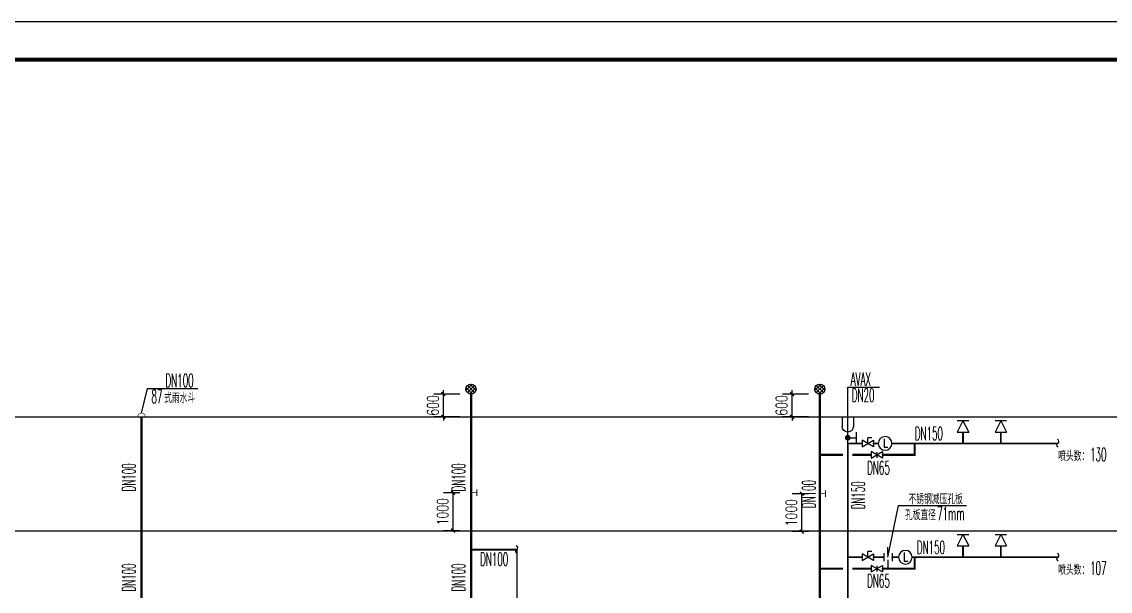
# Model space of a CAD drawing. Extents: x 1031190 to 1725648, y 733081 to 1571294.
# Drawn here: x 1288327 to 1316992, y 847873 to 862885 of the extents above; entities that cross this region are included whole.
import ezdxf

# ---------------------------------------------------------------- set-up
doc = ezdxf.new("R2010")
doc.units = 0
doc.header["$LTSCALE"] = 1000
doc.header["$MEASUREMENT"] = 0
for name, color, linetype in [('$AUDIT_BAD_LAYER2', 7, 'Continuous'), ('-JS', 4, 'Continuous'), ('DIM_不分区给水', 3, 'Continuous'), ('DIM_污水', 3, 'Continuous'), ('DIM_消防', 3, 'Continuous'), ('EQUIP_不分区喷淋', 7, 'Continuous'), ('EQUIP_喷淋', 7, 'Continuous'), ('EQUIP_污水', 7, 'Continuous'), ('EVALVE_不分区喷淋', 7, 'Continuous'), ('PIPE-不分区喷淋', 6, 'ZP'), ('PIPE-废水', 31, 'F'), ('PIPE-污水', 2, 'W'), ('PIPE-雨水', 4, 'Y'), ('TWT', 7, 'Continuous'), ('TWT_DIM', 3, 'Continuous'), ('TWT_LEAD', 3, 'Continuous'), ('VALVE_不分区喷淋', 7, 'Continuous'), ('VALVE_废水', 7, 'Continuous'), ('图框', 140, 'Continuous')]:
    doc.layers.add(name, color=color, linetype=linetype)
doc.styles.add('_TCH_DIM_T3', font='SIMPLEX', dxfattribs={"width": 0.705882, "bigfont": 'GBCBIG'})
doc.styles.add('_TWT_SERIAL', font='simplex.shx', dxfattribs={"width": 0.6, "oblique": 10, "height": 3.5, "bigfont": 'aadri.shx'})
doc.styles.get("Standard").update_dxf_attribs({"font": 'gbenor.shx', "bigfont": 'gbcbig.shx'})
doc.linetypes.add('F', pattern='A,3,-0.2,["F",Standard,S=0.25,R=0,X=-0.1,Y=-0.115],-0.2', length=3.4)
doc.linetypes.add('W', pattern='A,3,-0.2,["W",Standard,S=0.25,R=0,X=-0.1,Y=-0.115],-0.2', length=3.4)
doc.linetypes.add('Y', pattern='A,2,-0.2,["Y",Standard,S=0.4,R=0,X=-0.1,Y=-0.115],-0.35', length=2.55)
doc.linetypes.add('ZP', pattern='A,3,-0.2,["ZP",Standard,S=0.25,R=0,X=-0.1,Y=-0.115],-0.35', length=3.55)
doc.dimstyles.new('_TWT_ARCH&&100', dxfattribs={"dimtxt": 297.5, "dimasz": 100, "dimexe": 250, "dimexo": 300, "dimgap": 126.25, "dimtad": 1, "dimdec": 0, "dimzin": 0, "dimdsep": 46, "dimtxsty": '_TCH_DIM_T3', "dimblk": 'ARCHTICK', "dimcen": 0.09, "dimclrt": 7, "dimazin": 2, "dimtfac": 1, "dimtdec": 0, "dimtix": 1, "dimtmove": 2, "dimatfit": 3, "dimfxl": 0, "dimtolj": 1, "dimtzin": 0, "dimarcsym": 0})

# ---------------------------------------------------------------- blocks, each defined once
blk = doc.blocks.new('$Attachment$00000070')
for p, q in [((28, 3), (-130, 161)), ((-129, 101), (32, 263)), ((-94, 39), (94, 228)), ((94, 39), (-94, 228)), ((129, 101), (-32, 263)), ((-28, 3), (130, 161))]:
    blk.add_line(p, q)
blk.add_circle((0, 133), 133)
blk = doc.blocks.new('$ATTACHMENT$00000120')
blk.add_blockref('$Attachment$00000070', (0, -133))
blk = doc.blocks.new('jzf1')
at = {"layer": '$AUDIT_BAD_LAYER2'}
for p, q in [((-1.51, 2.26), (1.49, 2.26)), ((-0.01, 0.76), (-0.01, 2.26))]:
    blk.add_line(p, q, dxfattribs=at)
at = {"layer": '$AUDIT_BAD_LAYER2', "const_width": 0.75}
blk.add_lwpolyline([(-0.38, 0, 1), (0.38, 0, 1)], format="xyb", close=True, dxfattribs=at)
blk = doc.blocks.new('zdpqf')
at = {"layer": '$AUDIT_BAD_LAYER2'}
for p, q in [((-1.5, 6.11), (-1.5, 3.61)), ((1.5, 6.11), (-1.5, 6.11)), ((1.5, 6.11), (1.5, 3.61))]:
    blk.add_line(p, q, dxfattribs=at)
at = {"layer": '$AUDIT_BAD_LAYER2', "const_width": 0.4}
for points in [[(0, 6.11), (0, 6.61)], [(0, -0.89), (0, 2.11)]]:
    blk.add_lwpolyline(points, dxfattribs=at)
at = {"layer": '$AUDIT_BAD_LAYER2'}
blk.add_arc((0, 3.61), 1.5, 180, 0, dxfattribs=at)
at = {"layer": '$AUDIT_BAD_LAYER2', "extrusion": (0, 0, -1), "zscale": -1, "rotation": 270}
blk.add_blockref('jzf1', (0, 0.61), dxfattribs=at)
blk = doc.blocks.new('_ArchTick')
at = {"color": 0, "linetype": 'ByBlock', "const_width": 0.4}
blk.add_lwpolyline([(-0.5, -0.5), (0.5, 0.5)], dxfattribs=at)
blk = doc.blocks.new('*D873')
at = {"layer": 'Defpoints', "color": 0}
for p in [(1308612, 853070), (1309345, 853070), (1309345, 852470)]:
    blk.add_point(p, dxfattribs=at)
at = {"layer": 'TWT_DIM', "color": 0, "lineweight": -2}
for p, q in [((1308612, 853070), (1308612, 853170)), ((1309045, 853070), (1308362, 853070)), ((1308612, 852470), (1308612, 853070)), ((1309045, 852470), (1308362, 852470)), ((1308612, 852470), (1308612, 852370))]:
    blk.add_line(p, q, dxfattribs=at)
at = {"layer": 'TWT_DIM', "color": 0, "lineweight": -2, "xscale": 100, "yscale": 100, "zscale": 100}
for p, rotation in [((1308612, 853070), 270), ((1308612, 852470), 90)]:
    blk.add_blockref('_ArchTick', p, dxfattribs=dict(at, rotation=rotation))
at = {"layer": 'TWT_DIM', "color": 7, "insert": (1308337, 852770), "char_height": 297.5, "attachment_point": 5, "rotation": 90, "style": '_TCH_DIM_T3'}
blk.add_mtext('\\A1;600', dxfattribs=at)
blk = doc.blocks.new('*D885')
at = {"layer": 'Defpoints', "color": 0}
for p in [(1308868.985, 850444.667), (1309344.558, 850444.667), (1309344.558, 849444.667)]:
    blk.add_point(p, dxfattribs=at)
at = {"layer": 'TWT_DIM', "color": 0, "lineweight": -2}
for p, q in [((1309044.558, 850444.667), (1308618.985, 850444.667)), ((1308868.985, 849444.667), (1308868.985, 850444.667)), ((1309044.558, 849444.667), (1308618.985, 849444.667))]:
    blk.add_line(p, q, dxfattribs=at)
at = {"layer": 'TWT_DIM', "color": 0, "lineweight": -2, "xscale": 100, "yscale": 100, "zscale": 100}
for p, rotation in [((1308868.985, 850444.667), 90), ((1308868.985, 849444.667), 270)]:
    blk.add_blockref('_ArchTick', p, dxfattribs=dict(at, rotation=rotation))
at = {"layer": 'TWT_DIM', "color": 7, "insert": (1308593.985, 849944.667), "char_height": 297.5, "attachment_point": 5, "rotation": 90, "style": '_TCH_DIM_T3'}
blk.add_mtext('\\A1;1000', dxfattribs=at)
blk = doc.blocks.new('*D889')
at = {"layer": 'Defpoints', "color": 0}
for p in [(1299686.071, 850469.667), (1300161.644, 850469.667), (1300161.644, 849469.667)]:
    blk.add_point(p, dxfattribs=at)
at = {"layer": 'TWT_DIM', "color": 0, "lineweight": -2}
for p, q in [((1299861.644, 850469.667), (1299436.071, 850469.667)), ((1299686.071, 849469.667), (1299686.071, 850469.667)), ((1299861.644, 849469.667), (1299436.071, 849469.667))]:
    blk.add_line(p, q, dxfattribs=at)
at = {"layer": 'TWT_DIM', "color": 0, "lineweight": -2, "xscale": 100, "yscale": 100, "zscale": 100}
for p, rotation in [((1299686.071, 850469.667), 90), ((1299686.071, 849469.667), 270)]:
    blk.add_blockref('_ArchTick', p, dxfattribs=dict(at, rotation=rotation))
at = {"layer": 'TWT_DIM', "color": 7, "insert": (1299411.071, 849969.667), "char_height": 297.5, "attachment_point": 5, "rotation": 90, "style": '_TCH_DIM_T3'}
blk.add_mtext('\\A1;1000', dxfattribs=at)
blk = doc.blocks.new('*D892')
at = {"layer": 'Defpoints', "color": 0}
for p in [(1299429, 853070), (1300162, 853070), (1300162, 852470)]:
    blk.add_point(p, dxfattribs=at)
at = {"layer": 'TWT_DIM', "color": 0, "lineweight": -2}
for p, q in [((1299429, 853070), (1299429, 853170)), ((1299862, 853070), (1299179, 853070)), ((1299429, 852470), (1299429, 853070)), ((1299862, 852470), (1299179, 852470)), ((1299429, 852470), (1299429, 852370))]:
    blk.add_line(p, q, dxfattribs=at)
at = {"layer": 'TWT_DIM', "color": 0, "lineweight": -2, "xscale": 100, "yscale": 100, "zscale": 100}
for p, rotation in [((1299429, 853070), 270), ((1299429, 852470), 90)]:
    blk.add_blockref('_ArchTick', p, dxfattribs=dict(at, rotation=rotation))
at = {"layer": 'TWT_DIM', "color": 7, "insert": (1299154, 852770), "char_height": 297.5, "attachment_point": 5, "rotation": 90, "style": '_TCH_DIM_T3'}
blk.add_mtext('\\A1;600', dxfattribs=at)
blk = doc.blocks.new('$ATTACHMENT$00000217')
blk.add_line((-150, 0), (150, 0))
at = {"const_width": 15}
blk.add_lwpolyline([(-99, 0, -1), (101, 0)], format="xyb", dxfattribs=at)
blk = doc.blocks.new('$TwtSys$00000132')
at = {"elevation": 0}
blk.add_lwpolyline([(7, -101, -0.575183), (0, 0, 0.604745), (-11, 101, 16.924828)], format="xyb", dxfattribs=at)
blk = doc.blocks.new('$ATTACHMENT$00000073')
at = {"const_width": 20}
for points in [[(0, 0), (150, 0)], [(150, 90), (150, -90)]]:
    blk.add_lwpolyline(points, dxfattribs=at)
blk = doc.blocks.new('$EVALVE$00000030')
for p in [(0, 0), (87, 124)]:
    blk.add_line(p, (0, 124))
blk.add_lwpolyline([(-125, -72), (125, 72), (125, -72), (-125, 72)], close=True)
for p in [(-125, 0), (125, 0)]:
    blk.add_point(p)
blk = doc.blocks.new('$EVALVE$00000027')
at = {"color": 7}
for p, q in [((-23, 104), (-23, -83)), ((-23, -83), (61, -83))]:
    blk.add_line(p, q, dxfattribs=at)
blk.add_lwpolyline([(-150, 0, 1), (150, 0, 1), (-150, 0, 0.808179)], format="xyb")
for p in [(-150, 0), (150, 0)]:
    blk.add_point(p)
blk = doc.blocks.new('$ATTACHMENT$00000096')
for p, q in [((150, 0), (-150, 0)), ((1, -300), (-150, 0)), ((1, -300), (150, 0)), ((150, -302), (-150, -302))]:
    blk.add_line(p, q)
blk = doc.blocks.new('$VALVE$00000458')
at = {"linetype": 'Continuous'}
for p, q in [((-90, 86), (-90, -86)), ((0, 60), (0, 224)), ((90, 86), (90, -86)), ((0, -60), (0, -224))]:
    blk.add_line(p, q, dxfattribs=at)
for p in [(-90, 0), (90, 0)]:
    blk.add_point(p)
blk = doc.blocks.new('$VALVE$00000296')
for points in [[(-125, 72), (-125, -72), (125, 72), (125, -72), (-125, 72)], [(0, 60), (0, -64)]]:
    blk.add_lwpolyline(points)
for p in [(-125, 0), (125, 0)]:
    blk.add_point(p)
blk = doc.blocks.new('*D1113')
at = {"layer": 'Defpoints', "color": 0}
for p in [(1308612, 853070), (1309345, 853070), (1309345, 852470)]:
    blk.add_point(p, dxfattribs=at)
at = {"layer": 'TWT_DIM', "color": 0, "lineweight": -2}
for p, q in [((1308612, 853070), (1308612, 853170)), ((1309045, 853070), (1308362, 853070)), ((1308612, 852470), (1308612, 853070)), ((1309045, 852470), (1308362, 852470)), ((1308612, 852470), (1308612, 852370))]:
    blk.add_line(p, q, dxfattribs=at)
at = {"layer": 'TWT_DIM', "color": 0, "lineweight": -2, "xscale": 100, "yscale": 100, "zscale": 100}
for p, rotation in [((1308612, 853070), 270), ((1308612, 852470), 90)]:
    blk.add_blockref('_ArchTick', p, dxfattribs=dict(at, rotation=rotation))
at = {"layer": 'TWT_DIM', "color": 7, "insert": (1308337, 852770), "char_height": 297.5, "attachment_point": 5, "rotation": 90, "style": '_TCH_DIM_T3'}
blk.add_mtext('\\A1;600', dxfattribs=at)
blk = doc.blocks.new('*D1125')
at = {"layer": 'Defpoints', "color": 0}
for p in [(1308868.985, 850444.667), (1309344.558, 850444.667), (1309344.558, 849444.667)]:
    blk.add_point(p, dxfattribs=at)
at = {"layer": 'TWT_DIM', "color": 0, "lineweight": -2}
for p, q in [((1309044.558, 850444.667), (1308618.985, 850444.667)), ((1308868.985, 849444.667), (1308868.985, 850444.667)), ((1309044.558, 849444.667), (1308618.985, 849444.667))]:
    blk.add_line(p, q, dxfattribs=at)
at = {"layer": 'TWT_DIM', "color": 0, "lineweight": -2, "xscale": 100, "yscale": 100, "zscale": 100}
for p, rotation in [((1308868.985, 850444.667), 90), ((1308868.985, 849444.667), 270)]:
    blk.add_blockref('_ArchTick', p, dxfattribs=dict(at, rotation=rotation))
at = {"layer": 'TWT_DIM', "color": 7, "insert": (1308593.985, 849944.667), "char_height": 297.5, "attachment_point": 5, "rotation": 90, "style": '_TCH_DIM_T3'}
blk.add_mtext('\\A1;1000', dxfattribs=at)
blk = doc.blocks.new('*D1129')
at = {"layer": 'Defpoints', "color": 0}
for p in [(1299686.071, 850469.667), (1300161.644, 850469.667), (1300161.644, 849469.667)]:
    blk.add_point(p, dxfattribs=at)
at = {"layer": 'TWT_DIM', "color": 0, "lineweight": -2}
for p, q in [((1299861.644, 850469.667), (1299436.071, 850469.667)), ((1299686.071, 849469.667), (1299686.071, 850469.667)), ((1299861.644, 849469.667), (1299436.071, 849469.667))]:
    blk.add_line(p, q, dxfattribs=at)
at = {"layer": 'TWT_DIM', "color": 0, "lineweight": -2, "xscale": 100, "yscale": 100, "zscale": 100}
for p, rotation in [((1299686.071, 850469.667), 90), ((1299686.071, 849469.667), 270)]:
    blk.add_blockref('_ArchTick', p, dxfattribs=dict(at, rotation=rotation))
at = {"layer": 'TWT_DIM', "color": 7, "insert": (1299411.071, 849969.667), "char_height": 297.5, "attachment_point": 5, "rotation": 90, "style": '_TCH_DIM_T3'}
blk.add_mtext('\\A1;1000', dxfattribs=at)
blk = doc.blocks.new('*D1132')
at = {"layer": 'Defpoints', "color": 0}
for p in [(1299429, 853070), (1300162, 853070), (1300162, 852470)]:
    blk.add_point(p, dxfattribs=at)
at = {"layer": 'TWT_DIM', "color": 0, "lineweight": -2}
for p, q in [((1299429, 853070), (1299429, 853170)), ((1299862, 853070), (1299179, 853070)), ((1299429, 852470), (1299429, 853070)), ((1299862, 852470), (1299179, 852470)), ((1299429, 852470), (1299429, 852370))]:
    blk.add_line(p, q, dxfattribs=at)
at = {"layer": 'TWT_DIM', "color": 0, "lineweight": -2, "xscale": 100, "yscale": 100, "zscale": 100}
for p, rotation in [((1299429, 853070), 270), ((1299429, 852470), 90)]:
    blk.add_blockref('_ArchTick', p, dxfattribs=dict(at, rotation=rotation))
at = {"layer": 'TWT_DIM', "color": 7, "insert": (1299154, 852770), "char_height": 297.5, "attachment_point": 5, "rotation": 90, "style": '_TCH_DIM_T3'}
blk.add_mtext('\\A1;600', dxfattribs=at)
blk = doc.blocks.new('*D1352')
at = {"layer": 'Defpoints', "color": 0}
for p in [(1308612, 853070), (1309345, 853070), (1309345, 852470)]:
    blk.add_point(p, dxfattribs=at)
at = {"layer": 'TWT_DIM', "color": 0, "lineweight": -2}
for p, q in [((1308612, 853070), (1308612, 853170)), ((1309045, 853070), (1308362, 853070)), ((1308612, 852470), (1308612, 853070)), ((1309045, 852470), (1308362, 852470)), ((1308612, 852470), (1308612, 852370))]:
    blk.add_line(p, q, dxfattribs=at)
at = {"layer": 'TWT_DIM', "color": 0, "lineweight": -2, "xscale": 100, "yscale": 100, "zscale": 100}
for p, rotation in [((1308612, 853070), 270), ((1308612, 852470), 90)]:
    blk.add_blockref('_ArchTick', p, dxfattribs=dict(at, rotation=rotation))
at = {"layer": 'TWT_DIM', "color": 7, "insert": (1308337, 852770), "char_height": 297.5, "attachment_point": 5, "rotation": 90, "style": '_TCH_DIM_T3'}
blk.add_mtext('\\A1;600', dxfattribs=at)
blk = doc.blocks.new('*D1364')
at = {"layer": 'Defpoints', "color": 0}
for p in [(1308868.985, 850444.667), (1309344.558, 850444.667), (1309344.558, 849444.667)]:
    blk.add_point(p, dxfattribs=at)
at = {"layer": 'TWT_DIM', "color": 0, "lineweight": -2}
for p, q in [((1309044.558, 850444.667), (1308618.985, 850444.667)), ((1308868.985, 849444.667), (1308868.985, 850444.667)), ((1309044.558, 849444.667), (1308618.985, 849444.667))]:
    blk.add_line(p, q, dxfattribs=at)
at = {"layer": 'TWT_DIM', "color": 0, "lineweight": -2, "xscale": 100, "yscale": 100, "zscale": 100}
for p, rotation in [((1308868.985, 850444.667), 90), ((1308868.985, 849444.667), 270)]:
    blk.add_blockref('_ArchTick', p, dxfattribs=dict(at, rotation=rotation))
at = {"layer": 'TWT_DIM', "color": 7, "insert": (1308593.985, 849944.667), "char_height": 297.5, "attachment_point": 5, "rotation": 90, "style": '_TCH_DIM_T3'}
blk.add_mtext('\\A1;1000', dxfattribs=at)
blk = doc.blocks.new('*D1368')
at = {"layer": 'Defpoints', "color": 0}
for p in [(1299686.071, 850469.667), (1300161.644, 850469.667), (1300161.644, 849469.667)]:
    blk.add_point(p, dxfattribs=at)
at = {"layer": 'TWT_DIM', "color": 0, "lineweight": -2}
for p, q in [((1299861.644, 850469.667), (1299436.071, 850469.667)), ((1299686.071, 849469.667), (1299686.071, 850469.667)), ((1299861.644, 849469.667), (1299436.071, 849469.667))]:
    blk.add_line(p, q, dxfattribs=at)
at = {"layer": 'TWT_DIM', "color": 0, "lineweight": -2, "xscale": 100, "yscale": 100, "zscale": 100}
for p, rotation in [((1299686.071, 850469.667), 90), ((1299686.071, 849469.667), 270)]:
    blk.add_blockref('_ArchTick', p, dxfattribs=dict(at, rotation=rotation))
at = {"layer": 'TWT_DIM', "color": 7, "insert": (1299411.071, 849969.667), "char_height": 297.5, "attachment_point": 5, "rotation": 90, "style": '_TCH_DIM_T3'}
blk.add_mtext('\\A1;1000', dxfattribs=at)
blk = doc.blocks.new('*D1371')
at = {"layer": 'Defpoints', "color": 0}
for p in [(1299429, 853070), (1300162, 853070), (1300162, 852470)]:
    blk.add_point(p, dxfattribs=at)
at = {"layer": 'TWT_DIM', "color": 0, "lineweight": -2}
for p, q in [((1299429, 853070), (1299429, 853170)), ((1299862, 853070), (1299179, 853070)), ((1299429, 852470), (1299429, 853070)), ((1299862, 852470), (1299179, 852470)), ((1299429, 852470), (1299429, 852370))]:
    blk.add_line(p, q, dxfattribs=at)
at = {"layer": 'TWT_DIM', "color": 0, "lineweight": -2, "xscale": 100, "yscale": 100, "zscale": 100}
for p, rotation in [((1299429, 853070), 270), ((1299429, 852470), 90)]:
    blk.add_blockref('_ArchTick', p, dxfattribs=dict(at, rotation=rotation))
at = {"layer": 'TWT_DIM', "color": 7, "insert": (1299154, 852770), "char_height": 297.5, "attachment_point": 5, "rotation": 90, "style": '_TCH_DIM_T3'}
blk.add_mtext('\\A1;600', dxfattribs=at)

msp = doc.modelspace()

# ---------------------------------------------------------------- hatches: boundary and pattern name
at = {"layer": 'PIPE-不分区喷淋'}
for points in [[(1310078.3, 851769.7), (1310078.3, 851792.2), (1310055.8, 851792.2)], [(1310078.3, 851769.7), (1310055.8, 851769.7), (1310055.8, 851792.2)], [(1310078.3, 851769.7), (1310078.3, 851792.2), (1310055.8, 851792.2)], [(1310078.3, 851769.7), (1310055.8, 851769.7), (1310055.8, 851792.2)], [(1310078.3, 851769.7), (1310078.3, 851792.2), (1310055.8, 851792.2)], [(1310078.3, 851769.7), (1310055.8, 851769.7), (1310055.8, 851792.2)]]:
    msp.add_hatch(color=256, dxfattribs=at).paths.add_polyline_path(points)
at = {"layer": 'PIPE-废水'}
for points in [[(1311844.6, 851469.7), (1311872.1, 851469.7), (1311872.1, 851442.2)], [(1311844.6, 851469.7), (1311844.6, 851442.2), (1311872.1, 851442.2)], [(1311844.6, 851469.7), (1311872.1, 851469.7), (1311872.1, 851442.2)], [(1311844.6, 851469.7), (1311844.6, 851442.2), (1311872.1, 851442.2)], [(1311844.6, 851469.7), (1311872.1, 851469.7), (1311872.1, 851442.2)], [(1311844.6, 851469.7), (1311844.6, 851442.2), (1311872.1, 851442.2)], [(1311844.6, 848469.7), (1311872.1, 848469.7), (1311872.1, 848442.2)], [(1311844.6, 848469.7), (1311844.6, 848442.2), (1311872.1, 848442.2)], [(1311844.6, 848469.7), (1311872.1, 848469.7), (1311872.1, 848442.2)], [(1311844.6, 848469.7), (1311844.6, 848442.2), (1311872.1, 848442.2)], [(1311844.6, 848469.7), (1311872.1, 848469.7), (1311872.1, 848442.2)], [(1311844.6, 848469.7), (1311844.6, 848442.2), (1311872.1, 848442.2)]]:
    msp.add_hatch(color=256, dxfattribs=at).paths.add_polyline_path(points)

# ---------------------------------------------------------------- linework, layer by layer
at = {"layer": 'DIM_不分区给水'}
for p, q in [((1291480.8, 852569.7), (1291641.3, 853217.2)), ((1291480.8, 852569.7), (1291641.3, 853217.2)), ((1291480.8, 852569.7), (1291641.3, 853217.2)), ((1291641.3, 853217.2), (1292967.5, 853217.2)), ((1291641.3, 853217.2), (1292967.5, 853217.2)), ((1291641.3, 853217.2), (1292967.5, 853217.2))]:
    msp.add_line(p, q, dxfattribs=at)
at = {"layer": 'DIM_污水'}
for p, q in [((1311138.2, 848769.7), (1311417.2, 850134)), ((1311138.2, 848769.7), (1311417.2, 850134)), ((1311138.2, 848769.7), (1311417.2, 850134)), ((1311417.2, 850134), (1313206, 850134)), ((1311417.2, 850134), (1313206, 850134)), ((1311417.2, 850134), (1313206, 850134)), ((1301361.6, 848969.7), (1301361.6, 844597.9)), ((1301361.6, 848969.7), (1301361.6, 844597.9)), ((1301361.6, 848969.7), (1301361.6, 844597.9))]:
    msp.add_line(p, q, dxfattribs=at)
at = {"layer": 'PIPE-不分区喷淋', "const_width": 45}
for points in [[(1313114.1, 851769.7), (1313114.1, 852069.7)], [(1313114.1, 851769.7), (1313114.1, 852069.7)], [(1313114.1, 851769.7), (1313114.1, 852069.7)], [(1314114.1, 851769.7), (1314114.1, 852069.7)], [(1314114.1, 851769.7), (1314114.1, 852069.7)], [(1314114.1, 851769.7), (1314114.1, 852069.7)], [(1310078.3, 851769.7), (1310459.8, 851769.7)], [(1310078.3, 848769.7), (1310078.3, 851769.7)], [(1310078.3, 851769.7), (1310459.8, 851769.7)], [(1310078.3, 848769.7), (1310078.3, 851769.7)], [(1310078.3, 851769.7), (1310459.8, 851769.7)], [(1310078.3, 848769.7), (1310078.3, 851769.7)], [(1310760.2, 851769.7), (1310884.2, 851769.7)], [(1310760.2, 851769.7), (1310884.2, 851769.7)], [(1310760.2, 851769.7), (1310884.2, 851769.7)], [(1311244.2, 851769.7), (1313114.1, 851769.7)], [(1311244.2, 851769.7), (1313114.1, 851769.7)], [(1311244.2, 851769.7), (1313114.1, 851769.7)], [(1313114.1, 851769.7), (1314114.1, 851769.7)], [(1313114.1, 851769.7), (1314114.1, 851769.7)], [(1313114.1, 851769.7), (1314114.1, 851769.7)], [(1314114.1, 851769.7), (1315614.1, 851769.7)], [(1314114.1, 851769.7), (1315614.1, 851769.7)], [(1314114.1, 851769.7), (1315614.1, 851769.7)], [(1313114.1, 848769.7), (1313114.1, 849069.7)], [(1313114.1, 848769.7), (1313114.1, 849069.7)], [(1313114.1, 848769.7), (1313114.1, 849069.7)], [(1314114.1, 848769.7), (1314114.1, 849069.7)], [(1314114.1, 848769.7), (1314114.1, 849069.7)], [(1314114.1, 848769.7), (1314114.1, 849069.7)], [(1310078.3, 848769.7), (1310459.8, 848769.7)], [(1310078.3, 845169.7), (1310078.3, 848769.7)], [(1310078.3, 848769.7), (1310459.8, 848769.7)], [(1310078.3, 845169.7), (1310078.3, 848769.7)], [(1310078.3, 848769.7), (1310459.8, 848769.7)], [(1310078.3, 845169.7), (1310078.3, 848769.7)], [(1310760.2, 848769.7), (1311030.3, 848769.7)], [(1310760.2, 848769.7), (1311030.3, 848769.7)], [(1310760.2, 848769.7), (1311030.3, 848769.7)], [(1311246, 848769.7), (1311416.2, 848769.7)], [(1311246, 848769.7), (1311416.2, 848769.7)], [(1311246, 848769.7), (1311416.2, 848769.7)], [(1311776.2, 848769.7), (1313114.1, 848769.7)], [(1311776.2, 848769.7), (1313114.1, 848769.7)], [(1311776.2, 848769.7), (1313114.1, 848769.7)], [(1313114.1, 848769.7), (1314114.1, 848769.7)], [(1313114.1, 848769.7), (1314114.1, 848769.7)], [(1313114.1, 848769.7), (1314114.1, 848769.7)], [(1314114.1, 848769.7), (1315614.1, 848769.7)], [(1314114.1, 848769.7), (1315614.1, 848769.7)], [(1314114.1, 848769.7), (1315614.1, 848769.7)]]:
    msp.add_lwpolyline(points, dxfattribs=at)
at = {"layer": 'PIPE-废水', "const_width": 55}
for points in [[(1309344.6, 853069.7), (1309344.6, 851469.7)], [(1309344.6, 853069.7), (1309344.6, 851469.7)], [(1309344.6, 853069.7), (1309344.6, 851469.7)], [(1311844.6, 851769.7), (1311844.6, 851469.7)], [(1311844.6, 851769.7), (1311844.6, 851469.7)], [(1311844.6, 851769.7), (1311844.6, 851469.7)], [(1309955.8, 851469.7), (1309344.6, 851469.7)], [(1309344.6, 851469.7), (1309344.6, 850444.7)], [(1309955.8, 851469.7), (1309344.6, 851469.7)], [(1309344.6, 851469.7), (1309344.6, 850444.7)], [(1309955.8, 851469.7), (1309344.6, 851469.7)], [(1309344.6, 851469.7), (1309344.6, 850444.7)], [(1310695.1, 851469.7), (1310200.8, 851469.7)], [(1310695.1, 851469.7), (1310200.8, 851469.7)], [(1310695.1, 851469.7), (1310200.8, 851469.7)], [(1311844.6, 851469.7), (1310995.1, 851469.7)], [(1311844.6, 851469.7), (1310995.1, 851469.7)], [(1311844.6, 851469.7), (1310995.1, 851469.7)], [(1309344.6, 850444.7), (1309344.6, 848469.7)], [(1309344.6, 850444.7), (1309344.6, 848469.7)], [(1309344.6, 850444.7), (1309344.6, 848469.7)], [(1311844.6, 848769.7), (1311844.6, 848469.7)], [(1311844.6, 848769.7), (1311844.6, 848469.7)], [(1311844.6, 848769.7), (1311844.6, 848469.7)], [(1309955.8, 848469.7), (1309344.6, 848469.7)], [(1309344.6, 848469.7), (1309344.6, 846844.7)], [(1309955.8, 848469.7), (1309344.6, 848469.7)], [(1309344.6, 848469.7), (1309344.6, 846844.7)], [(1309955.8, 848469.7), (1309344.6, 848469.7)], [(1309344.6, 848469.7), (1309344.6, 846844.7)], [(1310695.1, 848469.7), (1310200.8, 848469.7)], [(1310695.1, 848469.7), (1310200.8, 848469.7)], [(1310695.1, 848469.7), (1310200.8, 848469.7)], [(1311844.6, 848469.7), (1310995.1, 848469.7)], [(1311844.6, 848469.7), (1310995.1, 848469.7)], [(1311844.6, 848469.7), (1310995.1, 848469.7)]]:
    msp.add_lwpolyline(points, dxfattribs=at)
at = {"layer": 'PIPE-污水', "const_width": 55}
for points in [[(1300161.6, 853069.7), (1300161.6, 850469.7)], [(1300161.6, 853069.7), (1300161.6, 850469.7)], [(1300161.6, 853069.7), (1300161.6, 850469.7)], [(1300161.6, 850469.7), (1300161.6, 848969.7)], [(1300161.6, 850469.7), (1300161.6, 848969.7)], [(1300161.6, 850469.7), (1300161.6, 848969.7)], [(1300161.6, 848969.7), (1301361.6, 848969.7)], [(1300161.6, 848969.7), (1300161.6, 846869.7)], [(1300161.6, 848969.7), (1301361.6, 848969.7)], [(1300161.6, 848969.7), (1300161.6, 846869.7)], [(1300161.6, 848969.7), (1301361.6, 848969.7)], [(1300161.6, 848969.7), (1300161.6, 846869.7)]]:
    msp.add_lwpolyline(points, dxfattribs=at)
at = {"layer": 'PIPE-雨水', "const_width": 55}
msp.add_lwpolyline([(1291479.4, 852469.7), (1291479.4, 842069.7)], dxfattribs=at)
msp.add_lwpolyline([(1291479.4, 852469.7), (1291479.4, 842069.7)], dxfattribs=at)
msp.add_lwpolyline([(1291479.4, 852469.7), (1291479.4, 842069.7)], dxfattribs=at)
at = {"layer": 'TWT'}
for p, q in [((1285112.3, 852469.7), (1355074.7, 852469.7)), ((1285112.3, 852469.7), (1355074.7, 852469.7)), ((1285112.3, 852469.7), (1355074.7, 852469.7)), ((1285112.3, 849469.7), (1355074.7, 849469.7)), ((1285112.3, 849469.7), (1355074.7, 849469.7)), ((1285112.3, 849469.7), (1355074.7, 849469.7))]:
    msp.add_line(p, q, dxfattribs=at)
at = {"layer": 'TWT_LEAD'}
for p, q in [((1310078.3, 852069.7), (1310078.3, 853251.9)), ((1310078.3, 853251.9), (1310913, 853251.9)), ((1310078.3, 852069.7), (1310078.3, 853251.9)), ((1310078.3, 853251.9), (1310913, 853251.9)), ((1310078.3, 852069.7), (1310078.3, 853251.9)), ((1310078.3, 853251.9), (1310913, 853251.9))]:
    msp.add_line(p, q, dxfattribs=at)
at = {"layer": '图框'}
msp.add_lwpolyline([(1278969.8, 803485.2), (1363069.8, 803485.2), (1363069.8, 862885.2), (1278969.8, 862885.2)], close=True, dxfattribs=at)
msp.add_lwpolyline([(1278969.8, 803485.2), (1363069.8, 803485.2), (1363069.8, 862885.2), (1278969.8, 862885.2)], close=True, dxfattribs=at)
msp.add_lwpolyline([(1278969.8, 803485.2), (1363069.8, 803485.2), (1363069.8, 862885.2), (1278969.8, 862885.2)], close=True, dxfattribs=at)
at = {"layer": '图框', "const_width": 100}
msp.add_lwpolyline([(1281469.8, 804485.2), (1362069.8, 804485.2), (1362069.8, 861885.2), (1281469.8, 861885.2)], close=True, dxfattribs=at)
msp.add_lwpolyline([(1281469.8, 804485.2), (1362069.8, 804485.2), (1362069.8, 861885.2), (1281469.8, 861885.2)], close=True, dxfattribs=at)
msp.add_lwpolyline([(1281469.8, 804485.2), (1362069.8, 804485.2), (1362069.8, 861885.2), (1281469.8, 861885.2)], close=True, dxfattribs=at)

# ---------------------------------------------------------------- block references
at = {"layer": '-JS', "xscale": -100, "yscale": 100, "zscale": 100}
msp.add_blockref('zdpqf', (1310078.3, 851858.7), dxfattribs=at)
msp.add_blockref('zdpqf', (1310078.3, 851858.7), dxfattribs=at)
msp.add_blockref('zdpqf', (1310078.3, 851858.7), dxfattribs=at)
at = {"layer": 'EQUIP_不分区喷淋'}
for p in [(1315614.1, 851769.7), (1315614.1, 851769.7), (1315614.1, 851769.7), (1315614.1, 848769.7), (1315614.1, 848769.7), (1315614.1, 848769.7)]:
    msp.add_blockref('$TwtSys$00000132', p, dxfattribs=at)
at = {"layer": 'EQUIP_喷淋', "rotation": 180.0000000000002}
for p in [(1313114.1, 852069.7), (1313114.1, 852069.7), (1313114.1, 852069.7), (1314114.1, 852069.7), (1314114.1, 852069.7), (1314114.1, 852069.7), (1313114.1, 849069.7), (1313114.1, 849069.7), (1313114.1, 849069.7), (1314114.1, 849069.7), (1314114.1, 849069.7), (1314114.1, 849069.7)]:
    msp.add_blockref('$ATTACHMENT$00000096', p, dxfattribs=at)
at = {"layer": 'EQUIP_污水'}
for name, p in [('$ATTACHMENT$00000120', (1300157, 853202.9)), ('$ATTACHMENT$00000120', (1300157, 853202.9)), ('$ATTACHMENT$00000120', (1300157, 853202.9)), ('$ATTACHMENT$00000120', (1309344.6, 853203)), ('$ATTACHMENT$00000120', (1309344.6, 853203)), ('$ATTACHMENT$00000120', (1309344.6, 853203)), ('$ATTACHMENT$00000217', (1291479.4, 852469.7)), ('$ATTACHMENT$00000217', (1291479.4, 852469.7)), ('$ATTACHMENT$00000217', (1291479.4, 852469.7)), ('$ATTACHMENT$00000073', (1300161.6, 850469.7)), ('$ATTACHMENT$00000073', (1300161.6, 850469.7)), ('$ATTACHMENT$00000073', (1300161.6, 850469.7)), ('$ATTACHMENT$00000073', (1309344.6, 850444.7)), ('$ATTACHMENT$00000073', (1309344.6, 850444.7)), ('$ATTACHMENT$00000073', (1309344.6, 850444.7)), ('$TwtSys$00000132', (1301361.6, 848969.7)), ('$TwtSys$00000132', (1301361.6, 848969.7)), ('$TwtSys$00000132', (1301361.6, 848969.7))]:
    msp.add_blockref(name, p, dxfattribs=at)
at = {"layer": 'EVALVE_不分区喷淋', "xscale": 1.2, "yscale": 1.2, "zscale": 1.2}
for name, p in [('$EVALVE$00000027', (1311064.2, 851769.7)), ('$EVALVE$00000027', (1311064.2, 851769.7)), ('$EVALVE$00000027', (1311064.2, 851769.7)), ('$EVALVE$00000030', (1310610, 851769.7)), ('$EVALVE$00000030', (1310610, 851769.7)), ('$EVALVE$00000030', (1310610, 851769.7)), ('$EVALVE$00000030', (1310610, 848769.7)), ('$EVALVE$00000030', (1310610, 848769.7)), ('$EVALVE$00000030', (1310610, 848769.7)), ('$EVALVE$00000027', (1311596.2, 848769.7)), ('$EVALVE$00000027', (1311596.2, 848769.7)), ('$EVALVE$00000027', (1311596.2, 848769.7))]:
    msp.add_blockref(name, p, dxfattribs=at)
at = {"layer": 'VALVE_不分区喷淋', "xscale": 1.2, "yscale": 1.2, "zscale": 1.2}
msp.add_blockref('$VALVE$00000458', (1311138.2, 848769.7), dxfattribs=at)
msp.add_blockref('$VALVE$00000458', (1311138.2, 848769.7), dxfattribs=at)
msp.add_blockref('$VALVE$00000458', (1311138.2, 848769.7), dxfattribs=at)
at = {"layer": 'VALVE_废水', "xscale": -1.2, "yscale": -1.2, "zscale": 1.2, "rotation": 180}
for p in [(1310845.1, 851469.7), (1310845.1, 851469.7), (1310845.1, 851469.7), (1310845.1, 848469.7), (1310845.1, 848469.7), (1310845.1, 848469.7)]:
    msp.add_blockref('$VALVE$00000296', p, dxfattribs=at)

# ---------------------------------------------------------------- texts
at = {"layer": 'DIM_不分区给水', "color": 7, "style": '_TWT_SERIAL'}
for s, height, width, p in [('DN100', 350, 0.48, (1292111.5, 853252.2)), ('DN100', 350, 0.48, (1292111.5, 853252.2)), ('DN100', 350, 0.48, (1292111.5, 853252.2)), ('87', 350, 0.48, (1291741.8, 852832.2)), ('87', 350, 0.48, (1291741.8, 852832.2)), ('87', 350, 0.48, (1291741.8, 852832.2)), ('式雨水斗', 261.81, 0.6, (1292075.5, 852832.2)), ('式雨水斗', 261.81, 0.6, (1292075.5, 852832.2)), ('式雨水斗', 261.81, 0.6, (1292075.5, 852832.2))]:
    msp.add_text(s, height=height, dxfattribs=dict(at, width=width)).set_placement(p)
at = {"layer": 'DIM_污水', "color": 7, "style": '_TWT_SERIAL'}
for s, height, width, p in [('不锈钢减压孔板', 261.81, 0.6, (1311679.5, 850169)), ('不锈钢减压孔板', 261.81, 0.6, (1311679.5, 850169)), ('不锈钢减压孔板', 261.81, 0.6, (1311679.5, 850169)), ('孔板直径', 261.81, 0.6, (1311584.1, 849749)), ('孔板直径', 261.81, 0.6, (1311584.1, 849749)), ('孔板直径', 261.81, 0.6, (1311584.1, 849749)), ('71mm', 350, 0.48, (1312433.8, 849749)), ('71mm', 350, 0.48, (1312433.8, 849749)), ('71mm', 350, 0.48, (1312433.8, 849749))]:
    msp.add_text(s, height=height, dxfattribs=dict(at, width=width)).set_placement(p)
at = {"layer": 'DIM_消防', "color": 0, "style": '_TWT_SERIAL', "width": 0.48}
for s, p in [('DN150', (1311844.6, 851855.4, 0)), ('DN150', (1311844.6, 851855.4, 0)), ('DN150', (1311844.6, 851855.4, 0)), ('DN65', (1310590, 850954.1)), ('DN65', (1310590, 850954.1)), ('DN65', (1310590, 850954.1)), ('DN150', (1311899.4, 848855.4, 0)), ('DN150', (1311899.4, 848855.4, 0)), ('DN150', (1311899.4, 848855.4, 0)), ('DN65', (1310590, 847970.6)), ('DN65', (1310590, 847970.6)), ('DN65', (1310590, 847970.6))]:
    msp.add_text(s, height=350, dxfattribs=at).set_placement(p)
at = {"layer": 'DIM_消防', "color": 7, "style": '_TWT_SERIAL', "width": 0.48}
for s, p in [('DN100', (1291322.3, 850503.9)), ('DN100', (1291322.3, 850503.9)), ('DN100', (1291322.3, 850503.9)), ('DN100', (1300004.6, 850503.9)), ('DN100', (1300004.6, 850503.9)), ('DN100', (1300004.6, 850503.9)), ('DN100', (1309226.8, 850064)), ('DN100', (1309226.8, 850064)), ('DN100', (1309226.8, 850064)), ('DN150', (1310528.4, 850030.2)), ('DN150', (1310528.4, 850030.2)), ('DN150', (1310528.4, 850030.2)), ('DN100', (1291322.3, 847863.9)), ('DN100', (1291322.3, 847863.9)), ('DN100', (1291322.3, 847863.9)), ('DN100', (1300004.6, 847863.9)), ('DN100', (1300004.6, 847863.9)), ('DN100', (1300004.6, 847863.9))]:
    msp.add_text(s, height=350, rotation=90, dxfattribs=at).set_placement(p)
msp.add_text('DN100', height=350, dxfattribs=at).set_placement((1300396.8, 848542.1))
msp.add_text('DN100', height=350, dxfattribs=at).set_placement((1300396.8, 848542.1))
msp.add_text('DN100', height=350, dxfattribs=at).set_placement((1300396.8, 848542.1))
at = {"layer": 'TWT_LEAD', "color": 7, "style": '_TWT_SERIAL'}
for s, height, width, p in [('AVAX', 350, 0.48, (1310157.3, 853286.9)), ('AVAX', 350, 0.48, (1310157.3, 853286.9)), ('AVAX', 350, 0.48, (1310157.3, 853286.9)), ('DN20', 350, 0.48, (1310185, 852866.9)), ('DN20', 350, 0.48, (1310185, 852866.9)), ('DN20', 350, 0.48, (1310185, 852866.9)), ('130', 350, 0.48, (1316461.5, 851304.3)), ('130', 350, 0.48, (1316461.5, 851304.3)), ('130', 350, 0.48, (1316461.5, 851304.3)), ('喷头数：', 261.81, 0.6, (1315621.5, 851304.3)), ('喷头数：', 261.81, 0.6, (1315621.5, 851304.3)), ('喷头数：', 261.81, 0.6, (1315621.5, 851304.3)), ('喷头数：', 261.81, 0.6, (1315621.5, 848304.3)), ('喷头数：', 261.81, 0.6, (1315621.5, 848304.3)), ('喷头数：', 261.81, 0.6, (1315621.5, 848304.3)), ('107', 350, 0.48, (1316461.5, 848304.3)), ('107', 350, 0.48, (1316461.5, 848304.3)), ('107', 350, 0.48, (1316461.5, 848304.3))]:
    msp.add_text(s, height=height, dxfattribs=dict(at, width=width)).set_placement(p)

# ---------------------------------------------------------------- dimensions: what is measured, and where the dimension line sits
at = {"layer": 'TWT_DIM'}
for p1, p2, distance, picture, middle in [((1300161.6, 852469.7), (1300161.6, 853069.7), 732.7, '*D892', (1299154, 852769.7)), ((1300161.6, 852469.7), (1300161.6, 853069.7), 732.7, '*D1132', (1299154, 852769.7)), ((1300161.6, 852469.7), (1300161.6, 853069.7), 732.7, '*D1371', (1299154, 852769.7)), ((1309344.6, 852469.7), (1309344.6, 853069.7), 732.7, '*D873', (1308336.9, 852769.7)), ((1309344.6, 852469.7), (1309344.6, 853069.7), 732.7, '*D1113', (1308336.9, 852769.7)), ((1309344.6, 852469.7), (1309344.6, 853069.7), 732.7, '*D1352', (1308336.9, 852769.7)), ((1300161.6, 849469.7), (1300161.6, 850469.7), 475.6, '*D889', (1299411.1, 849969.7)), ((1300161.6, 849469.7), (1300161.6, 850469.7), 475.6, '*D1129', (1299411.1, 849969.7)), ((1300161.6, 849469.7), (1300161.6, 850469.7), 475.6, '*D1368', (1299411.1, 849969.7)), ((1309344.6, 849444.7), (1309344.6, 850444.7), 475.6, '*D885', (1308594, 849944.7)), ((1309344.6, 849444.7), (1309344.6, 850444.7), 475.6, '*D1125', (1308594, 849944.7)), ((1309344.6, 849444.7), (1309344.6, 850444.7), 475.6, '*D1364', (1308594, 849944.7))]:
    dim = msp.add_aligned_dim(p1=p1, p2=p2, distance=distance, dimstyle='_TWT_ARCH&&100', dxfattribs=at)
    dim.commit()
    dim.dimension.update_dxf_attribs({"geometry": picture, "text_midpoint": middle})

doc.saveas('drawing.dxf')
